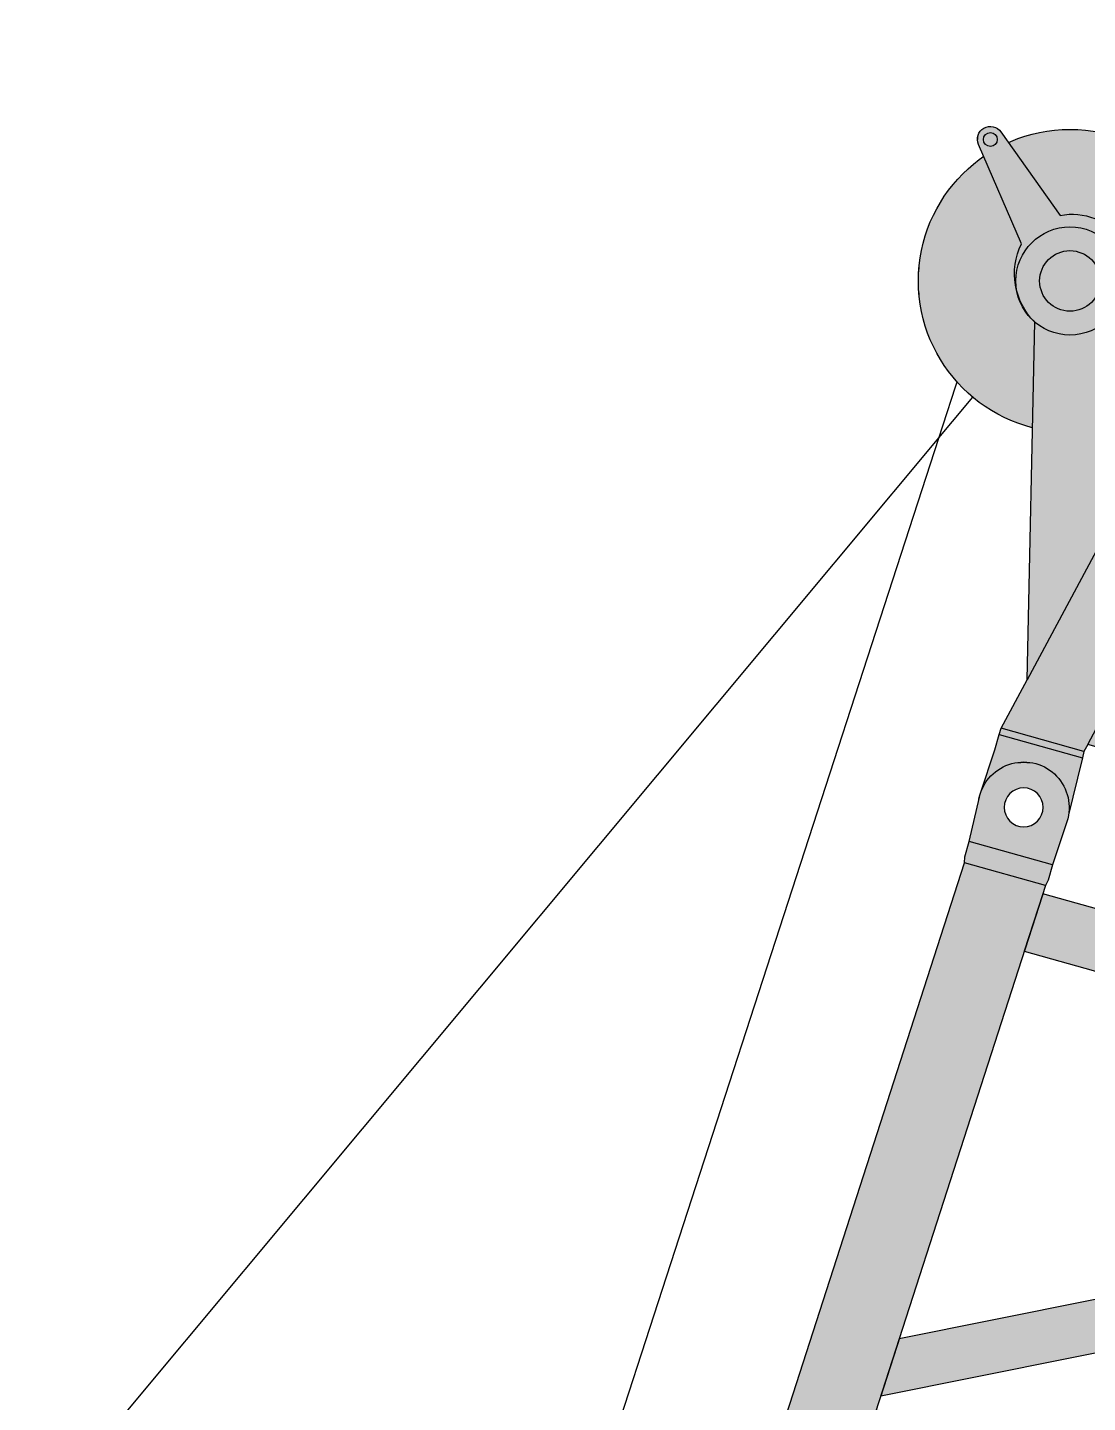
# Model space of a CAD drawing. Header units: millimetres. Extents: x -10000 to 22392, y -19950 to 27002.
# Drawn here: x 4547 to 6994, y 23825 to 27002 of the extents above; entities that cross this region are included whole.
import ezdxf
from ezdxf.enums import TextEntityAlignment as Align

# ---------------------------------------------------------------- set-up
doc = ezdxf.new("R2010")
doc.units = ezdxf.units.MM
doc.set_wipeout_variables(frame=1)
doc.layers.add('Техника. Кран LR 1600', color=250, linetype='Continuous')
doc.layers.add('Техника. Кран LR 1600 Штриховка', color=7, linetype='Continuous', true_color=0xffd147)
doc.styles.add('arial', font='arial.ttf')

# ---------------------------------------------------------------- blocks, each defined once
blk = doc.blocks.new('LR 1600-2-20230825.17540601')
at = {"color": 0, "linetype": 'ByBlock', "lineweight": -2, "transparency": 16777216}
blk.add_wipeout([(1542.579769229938, 2103.3124712706353), (1520.6337042354066, 2034.664588327666), (1485.0923472099205, 1971.9671119663103), (1437.4626985765635, 1917.8784978931176), (1379.7643182691438, 1874.6921746970388), (1314.4436937268501, 1844.2392994518257), (1244.27050559949, 1827.8111142404905), (1172.220189634249, 1826.1041957876148), (1101.3477742748955, 1839.1909196873214), (1034.6583434256545, 1866.5163915826083), (974.97961692944, 1906.921975418086), (924.842051516265, 1958.6944211371692), (886.3715460997785, 2019.6385087445483), (861.1993008588973, 2087.1701285298664), (850.3926521983849, 2158.425850728326), (854.409816277288, 2230.3843387200773), (873.0804600393258, 2299.994457688564), (905.6129235591758, 2364.3046467617232), (950.6277874676446, 2420.588069086577), (1006.2163621526125, 2466.458233308973), (1070.0216187164822, 2499.9701839551917), (1139.3381301107638, 2519.7029701097686), (1211.226784811859, 2524.819895608787), (1282.6394090268584, 2515.1039960609787), (1350.5480132834296, 2490.9672384241244), (1412.0731831778858, 2453.4330530625894), (1464.6061703443506, 2404.092938949792), (1505.9195068268593, 2345.0389820122687), (1534.2614526591092, 2278.7751479265653), (1548.4302719498787, 2208.111110671386), (1550.0000000870855, 2174.999999999993)], dxfattribs=at)
at = {"layer": 'Техника. Кран LR 1600 Штриховка', "true_color": 0xadadad, "transparency": 16777216}
h = blk.add_hatch(color=253, dxfattribs=at)
h.dxf.hatch_style = 1
edge = h.paths.add_edge_path()
edge.add_arc((1200, 2175), 350, 0, 360)
at = {"color": 0, "linetype": 'ByBlock', "lineweight": -2, "transparency": 16777216}
blk.add_circle((1200, 2175), 350, dxfattribs=at)
blk.add_wipeout([(109.9999999997815, 2049.9999999999545), (146.79745064608846, 2049.9999999999545), (162.15321248268424, 2049.176623438716), (285.69775591036137, 2021.7333686385298), (1086.7656171762792, 2227.943125460266), (1086.7656171762792, 2227.943125460266), (1116.4274966170472, 2265.9716144817685), (1156.2198593371138, 2293.221585828027), (1202.3994896676984, 2307.1296702305526), (1250.6223300053866, 2306.3875523268102), (1252.108036541089, 2306.126175713178), (1446.2773495506844, 2463.472874944191), (1446.2773495506844, 2463.472874944191), (1465.9730863624957, 2470.154158611258), (1485.280458114758, 2462.4219534911194), (1494.919878566411, 2443.992542937436), (1490.2584109022991, 2423.723543968163), (1488.4728750672948, 2421.2773494275807), (1339.6164366782832, 2237.5852064065093), (1339.6164366782832, 2237.5852064065093), (1352.7939663961215, 2199.3056059959663), (1354.0293285439052, 2158.8402012973947), (1343.211426946265, 2119.8280480361464), (1321.313115996687, 2085.777510968268), (1321.313115996687, 2085.777510968268), (1374.7844277422992, 1952.0992316041065), (1378.8852585372806, 1953.7395601157752), (1400.2615446064956, 1899.7265954050945), (1452.7165594187973, 1920.7086013299686), (1452.7165594187973, 1920.7086013299686), (1482.1103605413145, 1924.5771999870553), (1509.768124475508, 1913.8996677740322), (1528.9370422102586, 1891.2829882459034), (1534.9369074671188, 1862.2491594095404), (1533.758675731886, 1852.8584173509425), (1501.4380921475822, 1696.4443184272582), (1501.4380921475822, 1426.0540558617117), (1496.8499999999767, 1426.2265733364088), (1496.8499999999767, 1752.6971270191839), (1179.7412308914863, 1823.1372817080755), (1180.3591793525848, 1826.2636264762675), (1187.5699391969756, 1824.6618825689636), (1187.5699391969756, 1824.6618825689636), (1207.1448457950444, 1827.0401770481199), (1222.8048590419212, 1839.023383549735), (1230.2172333084404, 1857.2960396425349), (1227.3311445181023, 1876.8025448253447), (1227.3311445181025, 1876.8025448253447), (1221.6350383696845, 1891.195296652642), (1227.0339387928034, 1893.3548518106309), (1179.4563314716797, 2012.298870113684), (1179.4563314716797, 2012.298870113684), (1152.1031297615089, 2018.1351500785536), (1126.1384926218698, 2028.53214126988), (1102.3168106274006, 2043.1877638967085), (1081.3302117778876, 2061.6762055929485), (1081.3302117778876, 2061.6762055929485), (628.0669736357085, 1945.6820480613876), (1496.8499999999767, 1752.6971270191839), (1496.8499999999767, 614.0389212553755), (1496.8499999999767, 614.0389212553755), (1501.6003242544566, 613.5664535673677), (1506.260533333043, 612.5314378270177), (1510.7642518596583, 610.948615767551), (1515.0473333537666, 608.8405315297327), (1634.6044778623982, 540.8484190164577), (1634.6044778623982, 540.8484190164577), (1658.1023665112416, 519.039915421607), (1669.4134426765395, 489.0428963033205), (1666.165239064952, 457.14915438899334), (1649.039057501167, 430.0483148255353), (1640.493643663096, 422.90127114350435), (1588.7667260318995, 386.217243025128), (1588.7667260318995, 386.217243025128), (1584.8344604881368, 382.88582647931025), (1581.5304134478306, 378.9305361405536), (1578.952094859546, 374.46810162946895), (1577.1755967733843, 369.6302195455114), (1556.3502651771996, 293.1701334160075), (1655.995518439595, 254.14719087713956), (1655.995518439595, 254.14719087713956), (1685.5250706585527, 234.68011236629127), (1704.5751018767003, 204.87981185459785), (1709.8472235081954, 169.90601690034055), (1700.428602098154, 135.81421186256011), (1677.9500104782599, 108.50717030208216), (1655.9955186321968, 95.85280903492549), (1513.0766962104826, 39.88312806724343), (1494.9281947480852, 36.15986593624757), (1468.4205615860483, -118.57368649316959), (1468.4205615860483, -118.57368649316959), (1454.462050458472, -156.36418221765007), (1427.8334335002096, -186.59460330123193), (1392.1063820157517, -205.21017184553148), (1352.072931760511, -209.71399918033558), (1313.102731699755, -199.5019911885047), (1280.4228180519053, -175.94387488075017), (1258.4165168452066, -142.19947820218113), (1250.6332390117968, -111.78607627071551), (1241.0571471986768, -22.926465030347117), (1241.0571471986768, -22.926465030347117), (1239.4248877823247, -14.560698115374635), (1236.395420049784, -6.59372553255389), (1232.0567807294685, 0.7429314531677846), (1226.5350512473087, 7.236068630508271), (1215.7438897155807, 6.073142615464349), (1215.7438897155807, 6.073142615464349), (1213.8007074833888, 6.2465386563585525), (1212.071796983217, 7.1503593558873035), (1210.820369166106, 8.647006205704201), (1210.2369425729921, 10.508628290057004), (1209.701211839034, 15.479844698374563), (589.8344582150967, -51.32104337393139), (589.8344582150967, -51.32104337393139), (585.2849697317525, -59.14189394675941), (582.2194012886764, -67.65458090584525), (580.7381362110219, -76.58035274430858), (580.8896791453807, -85.62693131753849), (589.4818953538778, -165.35684691099095), (589.4818953538778, -165.35684691099095), (585.9812588409643, -201.5936671909776), (568.4119484036664, -233.47910165183248), (539.648740510142, -255.79589962272257), (504.39801185605904, -264.89247751530274), (468.4276590006949, -259.28040878263346), (451.3366456491856, -250.7091669612155), (451.3366456491856, -250.7091669612155), (441.51697353334555, -245.02914203778164), (430.30430919193964, -243.3072820085108), (419.23279693280165, -245.77917599676948), (409.8172682887671, -252.10661338854243), (409.81726828876685, -252.10661338854243), (365.9619407771023, -295.9619409001916), (365.9619407771023, -295.9619409001916), (339.5680767244328, -311.98459799471493), (308.75872085283095, -314.02057215379955), (280.48593394542945, -301.61045045866194), (261.1294057921725, -277.5545485247985), (255.98749605417834, -261.2871316714318), (232.7129346300785, -129.29053460751538), (232.7129346300785, -129.29053460751538), (229.29121635022238, -118.03174757277839), (223.40118387691496, -107.8446989843178), (215.3508560800933, -99.26211989385865), (205.56122433490236, -92.73283572376613), (205.56122433490214, -92.73283572376613), (162.15321248268424, -97.41076646327065), (146.79745064608846, -100.00000012308237), (109.99999999986903, -100.00000012308237), (4.875693577268748, -104.88673718804966), (4.875693577268748, -104.88673718804966), (-34.079706555809025, -99.31552545201157), (-68.24830165389085, -79.79454420722504), (-92.83080153070091, -49.06569295074951), (-104.37437032704474, -11.445118537537837), (-101.25760873517038, 27.78302693118667), (-83.9182942896216, 63.10879336723565), (-54.79189152783056, 89.57035533726912), (-17.96946882808379, 103.45094560775487), (4.875693577276252, 104.886736941849), (110.00000000011619, 99.99999987688125), (146.80294035299426, 99.99999987688125), (162.15321248268424, 97.41076621708407), (1188.9470032045356, 208.06476836572756), (1188.41127247049, 213.03598477449623), (1188.41127247049, 213.03598477449623), (1188.58466851141, 214.97916700666838), (1189.4884892109449, 216.70807750681752), (1190.985136060749, 217.95950532391544), (1192.8467581450823, 218.5429319170339), (1266.3643844038888, 226.4656712708652), (1266.3643844038888, 226.4656712708652), (1276.822463235006, 229.5897161921921), (1285.4707474350105, 236.2484135050513), (1291.1644821748382, 245.56036572898392), (1293.149999999987, 256.29296972216025), (1293.149999999987, 307.555361918317), (1293.149999999987, 307.555361918317), (1293.5306023374324, 309.4687790801413), (1294.6144660940563, 311.0908958242471), (1296.2365828381626, 312.1747595808715), (1298.149999999987, 312.5553619183165), (1303.149999999987, 312.5553619183165), (1303.149999999987, 1597.3028727343099), (319.8499999999766, 1815.725732185119), (319.8499999999766, 439.4669431938287), (330.4999999999998, 439.4669431938287), (357.91970186140657, 118.5078411430195), (162.15321248268424, 97.41076621708407), (146.80294035299426, 99.99999987688125), (146.00321321460046, 99.99999987688125), (169.49999999999955, 439.4669431938287), (180.1499999999869, 439.4669431938287), (180.1499999999869, 1846.7576384856125), (162.15321248268424, 1850.7553093800068), (146.80294035299426, 1850.0000000000273), (4.875693577276252, 1845.1132629351032), (4.875693577276252, 1845.1132629351032), (-34.07970655579766, 1850.6844746711442), (-68.24830165387448, 1870.205455915932), (-92.83080153067749, 1900.9343071724086), (-104.37437032701382, 1938.5548815856196), (-101.2576087351315, 1977.7830270543393), (-83.91829428957544, 2013.1087934903815), (-54.791891527779626, 2039.5703554604042), (-17.969468828031722, 2053.450945730877), (4.875693577276252, 2054.886737064966)], dxfattribs=at)
for points in [[(146.7974506460887, 2049.999999999956), (146.8029403529945, 1850.000000000029)], [(162.1532124826845, 1850.755309380009), (162.1532124826845, 2049.176623438718)], [(628.0669736357086, 1945.682048061382), (285.6977559103616, 2021.733368638539)], [(1450.419808275772, 1763.010780269731), (1374.784427742299, 1952.099231604108)], [(1227.033938792803, 1893.354851810625), (1230.470220686686, 1894.729361378704), (1266.288957170167, 1803.912221347317)], [(180.1499999999869, 1846.757638485622), (319.8499999999767, 1815.725732185121)], [(1496.849999999977, 614.038921255371), (1496.849999999977, 312.5553619183192)], [(180.1499999999869, 439.4669431938237), (180.1499999999869, 99.35021752913599)], [(319.8499999999767, 439.4669431938237), (319.8499999999767, 114.4052015384368)], [(146.7974506460887, -100.0000001230801), (146.8029403529945, 99.99999987687625)], [(162.1532124826845, 97.41076621708635), (162.1532124826845, -97.41076646327565)], [(1226.535051247309, 7.236068630518275), (1494.928194748085, 36.15986593624984)], [(589.834458215104, -51.32104337392957), (205.5612243349024, -92.73283572377113)]]:
    blk.add_lwpolyline(points, dxfattribs=at)
for points in [[(1501.438092147582, 1696.444318427253), (1501.200886502877, 1754.994265033311), (1473.877271991398, 1761.063727061308, -0.248436562370228), (1445.440558014699, 1785.56960625443), (1400.261544606496, 1899.726595405096)], [(1483.566053665883, 1758.911534039929), (1527.118970989395, 1835.274373508219, 0.07880240352119504), (1533.758675731937, 1852.85841735093)]]:
    blk.add_lwpolyline(points, format="xyb", dxfattribs=at)
for centre, radius in [((1465.165042944885, 2440.165042821769), 16), ((1200, 2175), 125.0000000000873), ((1200, 2175), 69.99999999989086), ((0, 1950), 45), ((1475, 1865), 25), ((1600, 479.9999998761778), 60), ((1600, 480), 35), ((1625.000000000196, 174.9999999183492), 75), ((1625.000000000196, 175), 45), ((0, 0), 45), ((1360, -100), 90.0000001230801), ((1360, -100), 45), ((500, -175.0000001230801), 75), ((500, -175), 45), ((320, -250.0000001230801), 50), ((320, -250), 29)]:
    blk.add_circle(centre, radius, dxfattribs=at)
blk.add_wipeout([(1303.1499999999937, 1394.814442424235), (1303.1499999999864, 1597.3028727343121), (1256.8449451855847, 1607.5887290137618), (343.68973845549044, 285.07552667307846), (357.9197018614068, 118.50784114302314), (427.0424374465073, 125.95695838649499)], dxfattribs=at)
at = {"layer": 'Техника. Кран LR 1600 Штриховка', "transparency": 16777216}
h = blk.add_hatch(color=256, dxfattribs=at)
h.dxf.hatch_style = 1
edge = h.paths.add_edge_path()
edge.add_line((4.875693577276252, 2054.886737064968), (109.9999999997817, 2049.999999999956))
edge.add_line((109.9999999997817, 2049.999999999956), (146.7974506460887, 2049.999999999956))
edge.add_line((146.7974506460887, 2049.999999999956), (162.1532124826845, 2049.176623438718))
edge.add_line((162.1532124826845, 2049.176623438718), (285.6977559103616, 2021.733368638532))
edge.add_line((285.6977559103616, 2021.733368638539), (1086.765617176279, 2227.943125460275))
edge.add_arc((1224.119892901217, 2151.390269758529), 157.2467385226628, 79.74737046978697, 150.8673835512417, ccw=False)
edge.add_line((1252.108036541089, 2306.126175713187), (1446.277349550684, 2463.4728749442))
edge.add_arc((1465.165042944878, 2440.165042821769), 29.99999999999709, -39.01986371516722, 129.0198637151672, ccw=False)
edge.add_line((1488.472875067295, 2421.27734942759), (1339.616436678283, 2237.585206406518))
edge.add_arc((1220.000000001528, 2174.999999876571), 134.9999999986667, -41.36910733207901, 27.6192739552273, ccw=False)
edge.add_line((1321.313115996687, 2085.77751096827), (1374.784427742299, 1952.099231604108))
edge.add_line((1374.784427742299, 1952.099231604108), (1378.885258537281, 1953.739560115777))
edge.add_line((1378.885258537281, 1953.739560115777), (1400.261544606496, 1899.726595405096))
edge.add_line((1400.261544606496, 1899.726595405096), (1452.716559418797, 1920.70860132997))
edge.add_arc((1475.000000000007, 1864.999999876862), 59.99999999998058, -11.674982404441494, 111.80140948632251, ccw=False)
edge.add_line((1533.758675731886, 1852.858417350944), (1501.438092147582, 1696.44431842726))
edge.add_line((1501.438092147582, 1696.444318427253), (1501.438092147582, 1426.054055861707))
edge.add_line((1501.438092147582, 1426.054055861707), (1496.849999999977, 1426.226573336404))
edge.add_line((1496.849999999977, 1426.226573336418), (1496.849999999977, 1752.697127019193))
edge.add_line((1496.849999999977, 1752.697127019186), (1179.741230891486, 1823.137281708077))
edge.add_line((1179.741230891486, 1823.137281708085), (1180.359179352585, 1826.263626476277))
edge.add_line((1180.359179352585, 1826.26362647627), (1187.569939196976, 1824.661882568966))
edge.add_arc((1192.995092500716, 1861.755589024833), 37.48833614610367, 261.6791797871966, 383.6642894985193)
edge.add_line((1227.331144518103, 1876.802544825347), (1221.635038369684, 1891.195296652644))
edge.add_line((1221.635038369684, 1891.195296652644), (1227.033938792803, 1893.354851810633))
edge.add_line((1227.033938792803, 1893.354851810625), (1179.45633147168, 2012.298870113678))
edge.add_arc((1199.894786273288, 2175.105844139063), 164.084859831663, 223.7320281709336, 262.8446372280223, ccw=False)
edge.add_line((1081.330211777888, 2061.676205592943), (628.0669736357086, 1945.682048061382))
edge.add_line((628.0669736357086, 1945.682048061382), (1496.849999999977, 1752.697127019179))
edge.add_line((1496.849999999977, 1752.697127019186), (1496.849999999977, 614.0389212553782))
edge.add_arc((1495.273346003874, 574.0700063065742), 40.00000000010238, 60.373123113223585, 87.74102430666181, ccw=False)
edge.add_line((1515.047333353767, 608.8405315297277), (1634.604477862398, 540.8484190164527))
edge.add_arc((1600.000000000007, 479.9999998761778), 70.00000000000212, -54.656251384241386, 60.3731231130663, ccw=False)
edge.add_line((1640.493643663096, 422.9012711435062), (1588.766726031899, 386.2172430251303))
edge.add_arc((1606.121144745071, 361.7463592821878), 30.0000000005491, 125.3437486159977, 164.7640072736213)
edge.add_line((1577.175596773384, 369.630219545521), (1556.3502651772, 293.1701334160171))
edge.add_line((1556.3502651772, 293.1701334160025), (1655.995518439595, 254.1471908771346))
edge.add_arc((1625.00000000024, 174.9999999183201), 84.9999999999783, -68.6137608359756, 68.61376097540278, ccw=False)
edge.add_line((1655.995518632197, 95.85280903492821), (1513.076696210483, 39.88312806724571))
edge.add_line((1513.076696210483, 39.88312806724571), (1494.928194748085, 36.15986593624984))
edge.add_line((1494.928194748085, 36.15986593624984), (1468.420561586048, -118.5736864931678))
edge.add_arc((1360, -100.0000001230801), 110.0000000000387, 186.1508294025119, 350.2789391465532, ccw=False)
edge.add_line((1250.633239011797, -111.7860762707132), (1241.057147198677, -22.92646503034484))
edge.add_arc((1191.344983113095, -28.2837723701814), 50.00000000005345, 6.15082940251544, 45.26721087173402)
edge.add_line((1226.535051247309, 7.236068630518275), (1215.743889715581, 6.073142615474353))
edge.add_arc((1215.208158981563, 11.04435902403202), 5.000000000016779, 186.1508294023844, 276.1508294028902, ccw=False)
edge.add_line((1210.236942572992, 10.50862829005928), (1209.701211839034, 15.47984469837684))
edge.add_line((1209.701211839034, 15.47984469837684), (589.8344582150967, -51.32104337392957))
edge.add_arc((630.6018432311921, -80.26962397777243), 50.00000000027372, 144.6217562260277, 186.1508294024076)
edge.add_line((580.8896791453808, -85.6269313175435), (589.4818953538779, -165.356846910996))
edge.add_arc((499.9999999999964, -175.0000001230947), 89.9999999999733, -122.73157176889941, 6.150829402773013, ccw=False)
edge.add_arc((431.3359532892246, -273.9583465067262), 30.66842096387346, 49.29540647309781, 134.5600255364827)
edge.add_line((409.8172682887671, -252.1066133885324), (365.9619407771024, -295.9619409001825))
edge.add_arc((319.9999999999472, -250.0000001231383), 64.9999999999641, 189.9999999999471, 315.00000000006895, ccw=False)
edge.add_line((255.9874960541783, -261.28713167143), (232.712934630079, -129.2905346075131))
edge.add_arc((182.0913459111835, -138.5258629260934), 51.45713297082153, 10.33924874923723, 62.86391704833035)
edge.add_line((205.5612243349024, -92.73283572377113), (162.1532124826845, -97.41076646327565))
edge.add_line((162.1532124826845, -97.41076646327565), (146.7974506460887, -100.0000001230874))
edge.add_line((146.7974506460887, -100.0000001230801), (109.999999999869, -100.0000001230801))
edge.add_line((109.999999999869, -100.0000001230801), (4.875693577268976, -104.8867371880478))
edge.add_arc((3.812529030255973e-07, -1.230946509167552e-07), 104.9999999822551, 87.33850349942298, 272.66149650057304, ccw=False)
edge.add_line((4.875693577276252, 104.8867369418585), (110.0000000001164, 99.9999998768908))
edge.add_line((110.0000000001164, 99.99999987687625), (146.8029403529945, 99.99999987687625))
edge.add_line((146.8029403529945, 99.99999987687625), (162.1532124826845, 97.41076621707907))
edge.add_line((162.1532124826845, 97.41076621708635), (1188.947003204536, 208.0647683657298))
edge.add_line((1188.947003204536, 208.0647683657298), (1188.41127247049, 213.0359847744985))
edge.add_arc((1193.382488879104, 213.5717155084276), 5.000000000055008, 96.150829402885, 186.1508294018724, ccw=False)
edge.add_line((1192.846758145082, 218.5429319170362), (1266.364384403889, 226.4656712708675))
edge.add_arc((1263.14999999998, 256.2929697221844), 30.00000000000746, 276.1508294025307, 359.9999999999449)
edge.add_line((1293.149999999987, 256.2929697221698), (1293.149999999987, 307.5553619183265))
edge.add_arc((1298.149999999994, 307.5553619183047), 5.000000000007276, 90.00000000008328, 179.9999999999166, ccw=False)
edge.add_line((1298.149999999987, 312.5553619183192), (1303.149999999987, 312.5553619183192))
edge.add_line((1303.149999999987, 312.5553619183192), (1303.149999999987, 1597.302872734312))
edge.add_line((1303.149999999987, 1597.302872734304), (319.8499999999767, 1815.725732185114))
edge.add_line((319.8499999999767, 1815.725732185121), (319.8499999999767, 439.466943193831))
edge.add_line((319.8499999999767, 439.4669431938237), (330.5, 439.4669431938237))
edge.add_line((330.5, 439.4669431938237), (357.9197018614068, 118.507841143015))
edge.add_line((357.9197018614068, 118.507841143015), (162.1532124826845, 97.41076621707907))
edge.add_line((162.1532124826845, 97.41076621708635), (146.8029403529945, 99.99999987688352))
edge.add_line((146.8029403529945, 99.99999987687625), (146.0032132146007, 99.99999987687625))
edge.add_line((146.0032132146007, 99.99999987687625), (169.5, 439.4669431938237))
edge.add_line((169.5, 439.4669431938237), (180.1499999999869, 439.4669431938237))
edge.add_line((180.1499999999869, 439.4669431938237), (180.1499999999869, 1846.757638485607))
edge.add_line((180.1499999999869, 1846.757638485622), (162.1532124826845, 1850.755309380016))
edge.add_line((162.1532124826845, 1850.755309380009), (146.8029403529945, 1850.000000000029))
edge.add_line((146.8029403529945, 1850.000000000029), (4.875693577276252, 1845.113262935105))
edge.add_arc((3.812674549408257e-07, 1950.000000000044), 104.9999999822364, 87.33850349943049, 272.66149650056946, ccw=False)
edge = h.paths.add_edge_path(flags=16)
edge.add_arc((0, 1950), 45, 0, 360)
edge = h.paths.add_edge_path(flags=16)
edge.add_arc((1475, 1865), 25, 0, 360)
edge = h.paths.add_edge_path(flags=16)
edge.add_arc((1600, 480), 35, 0, 360)
edge = h.paths.add_edge_path(flags=16)
edge.add_arc((1625.000000000196, 175), 45, 0, 360)
edge = h.paths.add_edge_path(flags=16)
edge.add_arc((1360, -100), 45, 0, 360)
edge = h.paths.add_edge_path(flags=16)
edge.add_arc((500, -175), 45, 0, 360)
edge = h.paths.add_edge_path(flags=16)
edge.add_arc((320, -250), 29, 0, 360)
edge = h.paths.add_edge_path(flags=16)
edge.add_arc((0, 0), 45, 0, 360)
h = blk.add_hatch(color=256, dxfattribs=at)
h.dxf.hatch_style = 1
h.paths.add_polyline_path([(427.0424374465074, 125.9569583864941), (1303.149999999994, 1394.814442424235), (1303.149999999987, 1597.302872734304), (1256.844945185585, 1607.588729013762), (343.6897384554904, 285.0755266730703), (357.9197018614068, 118.507841143015)])
at = {"color": 0, "linetype": 'ByBlock', "lineweight": -2, "transparency": 16777216}
blk.add_lwpolyline([(4.875693577276252, 2054.886737064968), (109.9999999997817, 2049.999999999956), (146.7974506460887, 2049.999999999956), (162.1532124826845, 2049.176623438718), (285.6977559103616, 2021.733368638539), (1086.765617176279, 2227.943125460268, -0.3206799331201192), (1252.108036541089, 2306.126175713187), (1446.277349550684, 2463.4728749442, -0.9007179713404607), (1488.472875067295, 2421.27734942759), (1339.616436678283, 2237.585206406511, -0.3104526702469652), (1321.313115996687, 2085.77751096827), (1374.784427742299, 1952.099231604108), (1378.885258537281, 1953.739560115777), (1400.261544606496, 1899.726595405096), (1452.716559418797, 1920.70860132997, -0.59775536218629), (1533.758675731886, 1852.858417350944), (1501.438092147582, 1696.444318427253), (1501.438092147582, 1426.054055861707), (1496.849999999977, 1426.226573336418), (1496.849999999977, 1752.697127019186), (1179.741230891486, 1823.137281708085), (1180.359179352585, 1826.26362647627), (1187.569939196976, 1824.661882568966, 0.5889575053298473), (1227.331144518103, 1876.802544825347), (1221.635038369684, 1891.195296652644), (1227.033938792803, 1893.354851810625), (1179.45633147168, 2012.298870113693, -0.1723373268977049), (1081.330211777888, 2061.676205592943), (628.0669736357086, 1945.682048061382), (1496.849999999977, 1752.697127019186), (1496.849999999977, 614.038921255371, -0.1199858697137808), (1515.047333353767, 608.8405315297277), (1634.604477862398, 540.84841901646, -0.5487855458409362), (1640.493643663096, 422.9012711435062), (1588.766726031899, 386.217243025123, 0.1737198909233946), (1577.175596773384, 369.630219545521), (1556.3502651772, 293.1701334160025), (1655.995518439595, 254.1471908771346, -0.6823297306679368), (1655.995518632197, 95.85280903492821), (1513.076696210483, 39.88312806724571), (1494.928194748085, 36.15986593624984), (1468.420561586048, -118.5736864931678, -0.8702686009228086), (1250.633239011797, -111.7860762707132), (1241.057147198677, -22.92646503033757, 0.1723542760709444), (1226.535051247309, 7.236068630518275), (1215.743889715581, 6.073142615467077, -0.4142135623756833), (1210.236942572992, 10.50862829005928), (1209.701211839034, 15.47984469837684), (589.8344582150967, -51.32104337392957, 0.1832144614200618), (580.8896791453808, -85.6269313175435), (589.4818953538779, -165.3568469109887, -0.6302358472021348), (451.3366456491858, -250.7091669612128, 0.3902085571297558), (409.8172682887671, -252.1066133885324), (365.9619407771024, -295.9619409001898, -0.6068148963153238), (255.9874960541783, -261.28713167143), (232.712934630079, -129.2905346075131, 0.2332807876110558), (205.5612243349024, -92.73283572377113), (162.1532124826845, -97.41076646327565), (146.7974506460887, -100.0000001230801), (109.999999999869, -100.0000001230801), (4.875693577268976, -104.8867371880478, -1.047565176045432), (4.875693577276252, 104.8867369418585), (110.0000000001164, 99.99999987687625), (146.8029403529945, 99.99999987687625), (162.1532124826845, 97.41076621708635), (1188.947003204536, 208.0647683657298), (1188.41127247049, 213.0359847744985, -0.4142135623679186), (1192.846758145082, 218.5429319170362), (1266.364384403889, 226.4656712708675, 0.3831091335611431), (1293.149999999987, 256.2929697221698), (1293.149999999987, 307.5553619183192, -0.4142135623722426), (1298.149999999987, 312.5553619183192), (1303.149999999987, 312.5553619183192), (1303.149999999987, 1597.302872734304), (319.8499999999767, 1815.725732185121), (319.8499999999767, 439.4669431938237), (330.5, 439.4669431938237), (357.9197018614068, 118.507841143015), (162.1532124826845, 97.41076621708635), (146.8029403529945, 99.99999987687625), (146.0032132146007, 99.99999987687625), (169.5, 439.4669431938237), (180.1499999999869, 439.4669431938237), (180.1499999999869, 1846.757638485622), (162.1532124826845, 1850.755309380009), (146.8029403529945, 1850.000000000029), (4.875693577276252, 1845.113262935105, -1.047565176045332)], format="xyb", close=True, dxfattribs=at)
for points in [[(1303.149999999987, 1597.302872734304), (1496.849999999977, 1752.697127019186)], [(1303.149999999987, 312.5553619183192), (1313.964536425112, 312.5553619183192), (1308.048954718281, 224.7225414171262), (1302.429755087876, 218.9559311272169), (1189.089590530886, 206.7416550712805), (1188.947003204536, 208.0647683657298)], [(1209.701211839034, 15.47984469837684), (1209.558624512683, 16.80295799282612), (1491.4790005908, 47.18453819148999), (1496.804801785802, 53.21773223725904), (1485.994214061997, 312.5553619183192), (1505.905862051084, 312.5553619183192), (1507.729127841587, 312.2110790335719), (1556.3502651772, 293.1701334160025)], [(1308.048954718281, 224.7225414171262), (1496.804801785802, 53.21773223725904)], [(1491.4790005908, 47.18453819148999), (1302.429755087876, 218.9559311272169)]]:
    blk.add_lwpolyline(points, dxfattribs=at)
blk.add_lwpolyline([(427.0424374465074, 125.9569583864941), (1303.149999999994, 1394.814442424235), (1303.149999999987, 1597.302872734304), (1256.844945185585, 1607.588729013762), (343.6897384554904, 285.0755266730703), (357.9197018614068, 118.507841143015)], close=True, dxfattribs=at)
blk = doc.blocks.new('LR 1600-2-20230825.17291')
at = {"color": 0, "linetype": 'ByBlock', "lineweight": -2, "transparency": 16777216}
blk.add_wipeout([(119.99999998049998, -99.999999999985), (155.99909805787274, -100.00000000001364), (170.0814157128043, -96.96249688944181), (6589.918584287102, 153.23681205219373), (6603.197059647035, 149.99999993259598), (6640.000000000196, 149.99999993258825), (6745.124306422731, 145.11326286759913), (6745.124306422731, 145.11326286759913), (6784.079706577005, 150.68447447663493), (6818.248301742105, 170.20545561016343), (6842.830801723064, 200.9343067871655), (6854.374370646576, 238.5548811644976), (6851.257609187269, 277.78302664676494), (6833.918294860999, 313.1087931447055), (6804.791892188085, 339.57035521702664), (6767.96946953371, 353.45094561638916), (6745.124306422731, 354.88673699745414), (6640.000000000211, 349.9999999324582), (6603.197059647035, 349.99999993245046), (6589.918584287124, 347.08386000894143), (170.0814157128334, 96.88455106726178), (155.9990980578591, 100.000000000015), (119.99999998047133, 99.9999999999709), (15.217764984248788, 113.98868202100175), (15.217764984248788, 113.98868202100175), (-25.935046847426747, 112.03736631005631), (-63.7592240585559, 95.70662312555487), (-93.4002254289444, 67.09242049089016), (-111.05377883504252, 29.867246121988956), (-114.45414027363358, -11.191237736331004), (-103.16489060795402, -50.8133830170068), (-78.63494774945593, -83.91388842124343), (-44.01260539586883, -106.24447203672617), (-3.741465509954196, -114.93911676472771), (15.217764984234236, -113.98868202100857)], dxfattribs=at)
at = {"layer": 'Техника. Кран LR 1600 Штриховка', "transparency": 16777216}
h = blk.add_hatch(color=256, dxfattribs=at)
h.dxf.hatch_style = 1
edge = h.paths.add_edge_path()
edge.add_line((15.21776498423424, -113.9886820210086), (119.9999999805004, -99.99999999998545))
edge.add_line((119.9999999805004, -99.99999999998545), (155.9990980578732, -100.0000000000146))
edge.add_line((155.9990980578732, -100.0000000000146), (170.0814157128043, -96.96249688944226))
edge.add_line((170.0814157128043, -96.96249688944226), (6589.918584287101, 153.2368120521933))
edge.add_line((6589.918584287101, 153.2368120521933), (6603.197059647035, 149.9999999325955))
edge.add_line((6603.197059647035, 149.9999999325955), (6640.000000000196, 149.9999999325883))
edge.add_line((6640.000000000196, 149.9999999325883), (6745.124306422731, 145.1132628675987))
edge.add_arc((6749.999999961081, 249.9999999325264), 104.9999999981295, 267.3385033128253, 452.6614966871747)
edge.add_line((6745.124306422731, 354.8867369974541), (6640.000000000211, 349.9999999324573))
edge.add_line((6640.000000000211, 349.9999999324573), (6603.197059647035, 349.99999993245))
edge.add_line((6603.197059647035, 349.99999993245), (6589.918584287123, 347.083860008941))
edge.add_line((6589.918584287123, 347.083860008941), (170.0814157128334, 96.88455106726178))
edge.add_line((170.0814157128334, 96.88455106726178), (155.9990980578586, 100.0000000000146))
edge.add_line((155.9990980578586, 100.0000000000146), (119.9999999804713, 99.9999999999709))
edge.add_line((119.9999999804713, 99.9999999999709), (15.21776498424879, 113.9886820210013))
edge.add_arc((2.302794019115595e-05, -2.666622322443299e-12), 114.999996952758, 82.39584944361367, 277.604150556379)
edge = h.paths.add_edge_path(flags=16)
edge.add_arc((6750, 250), 44.99999999999623, 0, 360)
edge = h.paths.add_edge_path(flags=16)
edge.add_arc((0, 0), 54.99999999998705, 0, 360)
at = {"color": 0, "linetype": 'ByBlock', "lineweight": -2, "transparency": 16777216}
blk.add_lwpolyline([(15.21776498423424, -113.9886820210086), (119.9999999805004, -99.99999999998545), (155.9990980578732, -100.0000000000146), (170.0814157128043, -96.96249688944226), (6589.918584287101, 153.2368120521933), (6603.197059647035, 149.9999999325955), (6640.000000000196, 149.9999999325883), (6745.124306422731, 145.1132628675987, 1.047565179460806), (6745.124306422731, 354.8867369974541), (6640.000000000211, 349.9999999324573), (6603.197059647035, 349.99999993245), (6589.918584287123, 347.083860008941), (170.0814157128334, 96.88455106726178), (155.9990980578586, 100.0000000000146), (119.9999999804713, 99.9999999999709), (15.21776498424879, 113.9886820210013, 1.142374283133336)], format="xyb", close=True, dxfattribs=at)
for points in [[(6640.000000000211, 349.9999999324573), (6640.000000000204, 149.9999999325664)], [(6589.918584287123, 347.083860008941), (6589.918584287101, 153.2368120521933)]]:
    blk.add_lwpolyline(points, dxfattribs=at)
blk.add_circle((6750, 250), 44.99999999999623, dxfattribs=at)
blk = doc.blocks.new('LR 1600-2-20230825.173239')
at = {"color": 0, "linetype": 'ByBlock', "lineweight": -2, "transparency": 16777216}
for points in [[(5490.304020661832, 2145.7712462339396), (5351.744023569518, 2151.171323308975), (6277.390656155716, 334.9037579923024), (6410.553635402175, 340.09349793573347)], [(6569.849115981451, 2103.704162435904), (6430.149115981447, 2109.1486686657804), (6430.149115981426, 340.8571895326677), (6569.8491159814375, 346.3016957625514)]]:
    blk.add_wipeout(points, dxfattribs=at)
at = {"color": 0, "linetype": 'ByBlock', "lineweight": -2, "transparency": 16777216, "xscale": -1, "rotation": 180}
blk.add_blockref('LR 1600-2-20230825.17291', (0, 2450), dxfattribs=at)
at = {"layer": 'Техника. Кран LR 1600 Штриховка', "transparency": 16777216}
h = blk.add_hatch(color=256, dxfattribs=at)
h.dxf.hatch_style = 1
h.paths.add_polyline_path([(461.5097421290266, 108.2423416094098), (1280.503372260588, 2309.83914785739), (1153.24727830202, 2314.798679685227), (330.5094756049075, 103.1368887303324)])
h.paths.add_polyline_path([(2250.436756839481, 177.9619140961731), (1432.073057440954, 2303.93204624518), (1300.443227388983, 2309.062035005067), (2122.69799350854, 172.9835712704589)])
h.paths.add_polyline_path([(2270.367826332134, 178.7386845472938), (3092.087902051659, 2239.236547582434), (3220.361237498633, 2234.237370961324), (2402.691423822456, 183.8957113969518)])
h.paths.add_polyline_path([(4190.294912651858, 253.563702316751), (3373.392541360525, 2228.273305913055), (3240.301935906005, 2233.460225244024), (4061.427689476317, 248.5413802021721)])
h.paths.add_polyline_path([(4210.226199046519, 254.3404812211593), (5030.689851419178, 2163.683717298976), (5160.219026508938, 2158.635597036067), (4344.167722099926, 259.5605632304942)])
h.paths.add_polyline_path([(6410.553635402175, 340.0934979357335), (5490.304020661832, 2145.77124623394), (5351.744023569518, 2151.171323308976), (6277.390656155716, 334.9037579923024)])
h.paths.add_polyline_path([(6569.849115981437, 346.3016957625514), (6569.849115981451, 2103.704162435904), (6430.149115981447, 2109.148668665781), (6430.149115981425, 340.8571895326677)])
h.paths.add_polyline_path([(5180.151409988634, 292.1412246248583), (5180.151409988648, 2157.858775375142), (5319.851409988631, 2152.414269145258), (5319.851409988623, 297.585730854742)])
h.paths.add_polyline_path([(310.5000000000291, 102.357062570074), (310.5000000000291, 2347.642937429926), (189.5, 2352.358651487302), (189.5000000000146, 97.64134851269773)])
at = {"color": 0, "linetype": 'ByBlock', "lineweight": -2, "transparency": 16777216}
for points in [[(6410.553635402175, 340.0934979357335), (5490.304020661832, 2145.77124623394), (5351.744023569518, 2151.171323308976), (6277.390656155716, 334.9037579923024)], [(6569.849115981437, 346.3016957625514), (6569.849115981451, 2103.704162435904), (6430.149115981447, 2109.148668665781), (6430.149115981425, 340.8571895326677)]]:
    blk.add_lwpolyline(points, close=True, dxfattribs=at)
blk = doc.blocks.new('*U281')
at = {"color": 0, "linetype": 'ByBlock', "lineweight": -2, "transparency": 16777216}
for points in [[(6872.60131094146, 26757.51192111554), (-775.0664735933678, 3196.471690522929)], [(-8571.792782990977, 7816.339064478245), (6953.694810785728, 26436.17799799798)]]:
    blk.add_lwpolyline(points, dxfattribs=at)
at = {"layer": 'Defpoints', "color": 250, "linetype": 'ByBlock', "lineweight": -2, "transparency": 16777216, "style": 'arial', "width": 0.8}
blk.add_attdef('МАРКА', text='', height=250, dxfattribs=at).set_placement((-4114.325027266592, 2799.306563451902), align=Align.MIDDLE_CENTER)
at = {"color": 0, "linetype": 'ByBlock', "lineweight": -2, "transparency": 16777216, "rotation": 74.35379704870549}
blk.add_blockref('LR 1600-2-20230825.17540601', (8724.465346881687, 24694.05380366095), dxfattribs=at)
blk.add_blockref('LR 1600-2-20230825.173239', (7144.750853061398, 18126.7482589178), dxfattribs=at)

msp = doc.modelspace()

# ---------------------------------------------------------------- block references
at = {"layer": 'Техника. Кран LR 1600'}
msp.add_blockref('*U281', (0, -19.99999999999977), dxfattribs=at)

doc.saveas('drawing.dxf')
